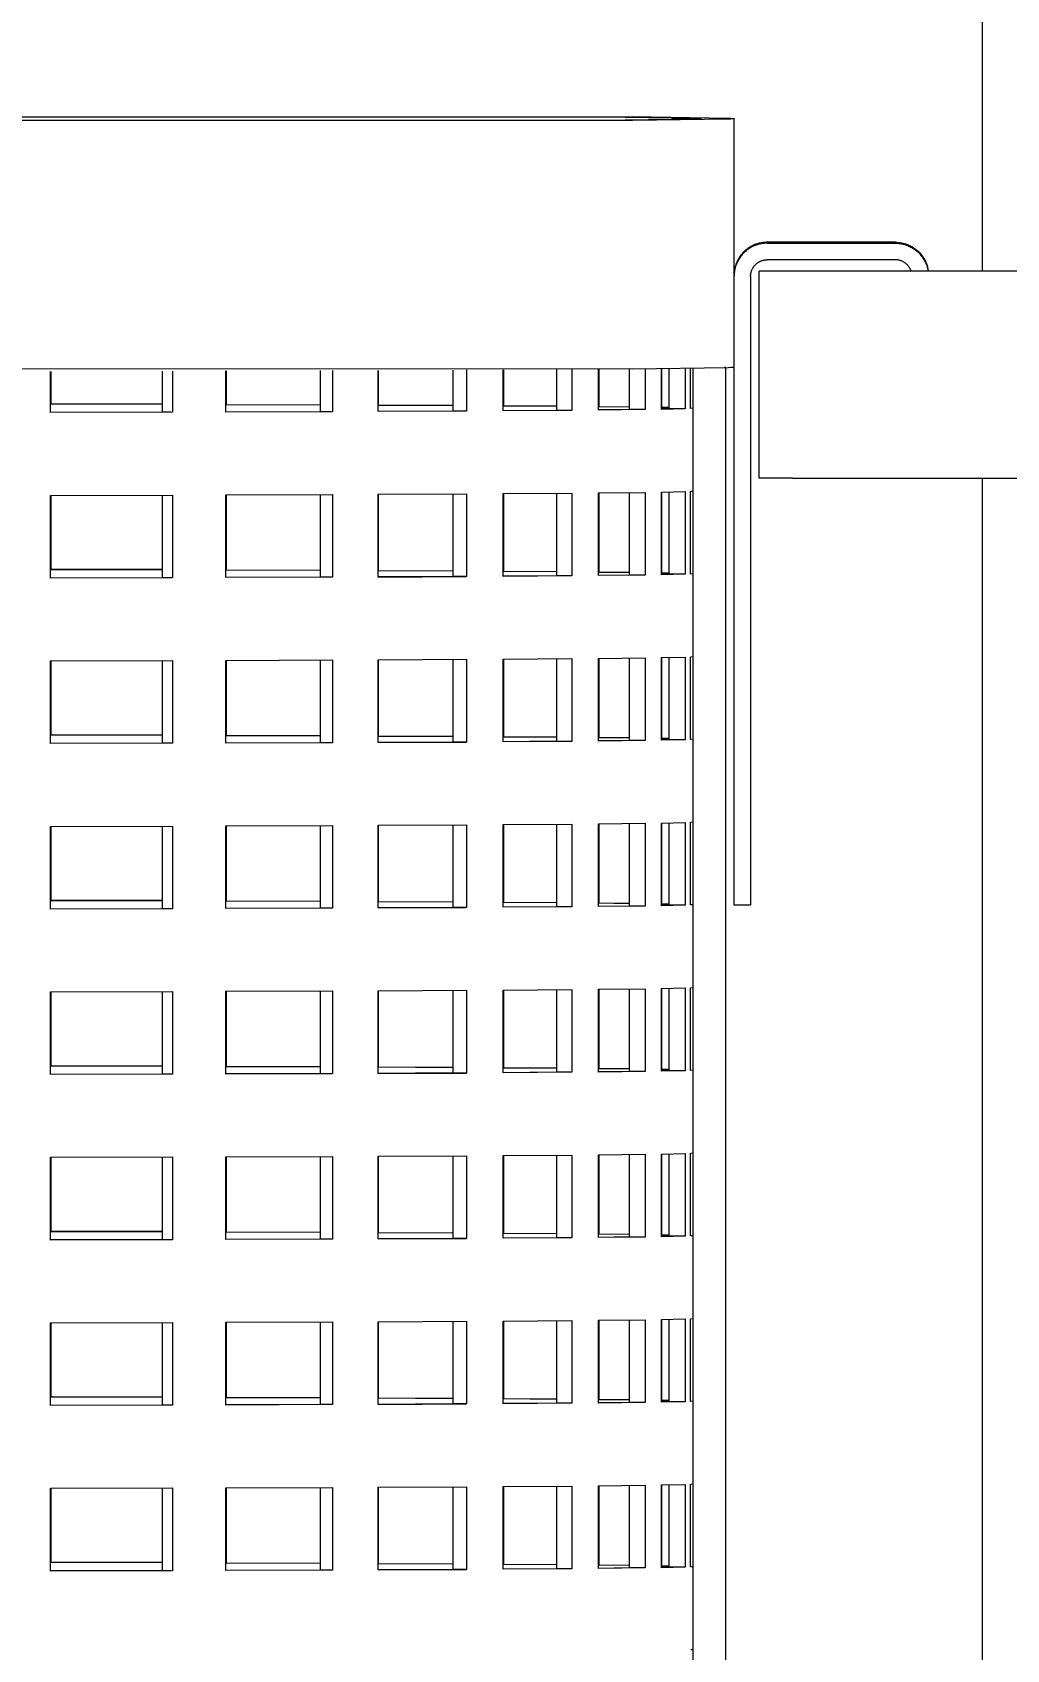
# Model space of a CAD drawing. Header units: inches. Extents: x -12 to 136, y -5 to 104.
# Drawn here: x 8.87 to 13.51, y 78.14 to 85.83 of the extents above; entities that cross this region are included whole.
import ezdxf

# ---------------------------------------------------------------- set-up
doc = ezdxf.new("R2010")
doc.units = ezdxf.units.IN
doc.layers.add('ZANO_R', color=7, linetype='Continuous', lineweight=0)
doc.layers.add('ZANO_W', color=1, linetype='Continuous', lineweight=0)
doc.styles.get("Standard").update_dxf_attribs({"font": 'ARIALUNI.TTF'})
doc.dimstyles.new('amerykanie', dxfattribs={"dimtxt": 50, "dimasz": 50, "dimexe": 0.5, "dimexo": 0.5, "dimgap": 1, "dimtad": 1, "dimdec": 0, "dimzin": 0, "dimlunit": 5, "dimtxsty": 'Standard', "dimcen": 0.09, "dimclrd": 1, "dimclre": 1, "dimclrt": 1, "dimazin": 0, "dimtfac": 1, "dimtdec": 0, "dimtmove": 0, "dimatfit": 3, "dimfxl": 1, "dimtzin": 0, "dimarcsym": 1})

# ---------------------------------------------------------------- blocks, each defined once
blk = doc.blocks.new('*D378')
at = {"layer": 'ZANO_W', "color": 1, "lineweight": -2}
for p, q in [((5.8188, 100.0382), (22.9342, 100.0382)), ((22.4342, 99.0382), (22.4342, 55.2645)), ((17.0639, 54.2645), (22.9342, 54.2645))]:
    blk.add_line(p, q, dxfattribs=at)
at = {"layer": 'ZANO_W', "color": 1}
for points in [[(22.6009, 99.0382), (22.2675, 99.0382), (22.4342, 100.0382)], [(22.2675, 55.2645), (22.6009, 55.2645), (22.4342, 54.2645)]]:
    blk.add_solid(points, dxfattribs=at)
at = {"layer": 'ZANO_W', "color": 1, "insert": (21.4151, 77.1514), "char_height": 1, "attachment_point": 5, "rotation": 90}
blk.add_mtext('45 3/4', dxfattribs=at)

msp = doc.modelspace()

# ---------------------------------------------------------------- linework, layer by layer
at = {"layer": 'ZANO_R'}
for p, q in [((13.38968, 86.60083), (13.38968, 84.69772)), ((-1.45259, 85.42844), (11.72561, 85.43314)), ((-1.29781, 85.42833), (11.57916, 85.43292)), ((11.57916, 85.43292), (12.02388, 85.42596)), ((12.02388, 85.42146), (11.57916, 85.41449)), ((11.72561, 85.43314), (12.18073, 85.42601)), ((12.18073, 85.42141), (11.72561, 85.41428)), ((12.02388, 85.42596), (12.03591, 85.42539)), ((12.03591, 85.42203), (12.02388, 85.42146)), ((12.03591, 85.42539), (12.04439, 85.42482)), ((12.04439, 85.42259), (12.03591, 85.42203)), ((12.04439, 85.42482), (12.04733, 85.42454)), ((12.04733, 85.42287), (12.04439, 85.42259)), ((12.04733, 85.42454), (12.04848, 85.4244)), ((12.04848, 85.42301), (12.04733, 85.42287)), ((12.04848, 85.4244), (12.04942, 85.42426)), ((12.04942, 85.42315), (12.04848, 85.42301)), ((12.04942, 85.42426), (12.05015, 85.42412)), ((12.05015, 85.42329), (12.04942, 85.42315)), ((12.05015, 85.42412), (12.05066, 85.42399)), ((12.05066, 85.42343), (12.05015, 85.42329)), ((12.05066, 85.42399), (12.05097, 85.42385)), ((12.05097, 85.42357), (12.05066, 85.42343)), ((12.05097, 85.42385), (12.05107, 85.42371)), ((12.05107, 85.42371), (12.05097, 85.42357)), ((12.18073, 85.42601), (12.19303, 85.42543)), ((12.19303, 85.42199), (12.18073, 85.42141)), ((12.19303, 85.42543), (12.20172, 85.42485)), ((12.20172, 85.42257), (12.19303, 85.42199)), ((12.20172, 85.42485), (12.20473, 85.42456)), ((12.20473, 85.42285), (12.20172, 85.42257)), ((12.20473, 85.42456), (12.2059, 85.42442)), ((12.2059, 85.423), (12.20473, 85.42285)), ((12.2059, 85.42442), (12.20686, 85.42428)), ((12.20686, 85.42314), (12.2059, 85.423)), ((12.20686, 85.42428), (12.2076, 85.42413)), ((12.2076, 85.42328), (12.20686, 85.42314)), ((12.2076, 85.42413), (12.20813, 85.42399)), ((12.20813, 85.42342), (12.2076, 85.42328)), ((12.20813, 85.42399), (12.20845, 85.42385)), ((12.20845, 85.42357), (12.20813, 85.42342)), ((12.20845, 85.42385), (12.20856, 85.42371)), ((12.20856, 85.42371), (12.20845, 85.42357)), ((12.20856, 84.67698), (12.20856, 85.42371)), ((11.72561, 85.41428), (-1.45259, 85.41897)), ((11.57916, 85.41449), (-1.29781, 85.41908)), ((12.27461, 84.8061), (12.27025, 84.80288)), ((12.27907, 84.80917), (12.27461, 84.8061)), ((12.27967, 84.80516), (12.27522, 84.80214)), ((12.28364, 84.81208), (12.27907, 84.80917)), ((12.28421, 84.80803), (12.27967, 84.80516)), ((12.28831, 84.81484), (12.28364, 84.81208)), ((12.28885, 84.81075), (12.28421, 84.80803)), ((12.29307, 84.81743), (12.28831, 84.81484)), ((12.29359, 84.8133), (12.28885, 84.81075)), ((12.29791, 84.81986), (12.29307, 84.81743)), ((12.2984, 84.8157), (12.29359, 84.8133)), ((12.30284, 84.82212), (12.29791, 84.81986)), ((12.3033, 84.81792), (12.2984, 84.8157)), ((12.30784, 84.82421), (12.30284, 84.82212)), ((12.30826, 84.81998), (12.3033, 84.81792)), ((12.31291, 84.82612), (12.30784, 84.82421)), ((12.3133, 84.82187), (12.30826, 84.81998)), ((12.31804, 84.82786), (12.31291, 84.82612)), ((12.3184, 84.82358), (12.3133, 84.82187)), ((12.32323, 84.82943), (12.31804, 84.82786)), ((12.32355, 84.82512), (12.3184, 84.82358)), ((12.32847, 84.83081), (12.32323, 84.82943)), ((12.32875, 84.82648), (12.32355, 84.82512)), ((12.33375, 84.83201), (12.32847, 84.83081)), ((12.334, 84.82767), (12.32875, 84.82648)), ((12.33907, 84.83303), (12.33375, 84.83201)), ((12.33928, 84.82867), (12.334, 84.82767)), ((12.34443, 84.83387), (12.33907, 84.83303)), ((12.34459, 84.82949), (12.33928, 84.82867)), ((12.34981, 84.83452), (12.34443, 84.83387)), ((12.34993, 84.83013), (12.34459, 84.82949)), ((12.35521, 84.83498), (12.34981, 84.83452)), ((12.35529, 84.83059), (12.34993, 84.83013)), ((12.36062, 84.83526), (12.35521, 84.83498)), ((12.36066, 84.83087), (12.35529, 84.83059)), ((12.36604, 84.83536), (12.36062, 84.83526)), ((12.36604, 84.83096), (12.36066, 84.83087)), ((12.97628, 84.83536), (12.36604, 84.83536)), ((12.36604, 84.83536), (12.36604, 84.83096)), ((12.36604, 84.83096), (12.97628, 84.83096)), ((12.97628, 84.83096), (12.97628, 84.83536)), ((12.97628, 84.83536), (12.98169, 84.83526)), ((12.97628, 84.83096), (12.98171, 84.83087)), ((12.98169, 84.83526), (12.9871, 84.83498)), ((12.98171, 84.83087), (12.98715, 84.83058)), ((12.9871, 84.83498), (12.99249, 84.83452)), ((12.98715, 84.83058), (12.99257, 84.83012)), ((12.99249, 84.83452), (12.99787, 84.83387)), ((12.99257, 84.83012), (12.99797, 84.82946)), ((12.99787, 84.83387), (13.00322, 84.83303)), ((12.99797, 84.82946), (13.00334, 84.82862)), ((13.00322, 84.83303), (13.00854, 84.83202)), ((13.00334, 84.82862), (13.00868, 84.82759)), ((13.00854, 84.83202), (13.01382, 84.83081)), ((13.00868, 84.82759), (13.01398, 84.82638)), ((13.01382, 84.83081), (13.01906, 84.82943)), ((13.01398, 84.82638), (13.01924, 84.82499)), ((13.01906, 84.82943), (13.02424, 84.82787)), ((13.01924, 84.82499), (13.02445, 84.82341)), ((13.02424, 84.82787), (13.02937, 84.82613)), ((13.02445, 84.82341), (13.0296, 84.82166)), ((13.02937, 84.82613), (13.03444, 84.82422)), ((13.0296, 84.82166), (13.03468, 84.81973)), ((13.03444, 84.82422), (13.03944, 84.82213)), ((13.03468, 84.81973), (13.0397, 84.81762)), ((13.03944, 84.82213), (13.04436, 84.81988)), ((13.0397, 84.81762), (13.04464, 84.81535)), ((13.04436, 84.81988), (13.0492, 84.81745)), ((13.04464, 84.81535), (13.0495, 84.8129)), ((13.0492, 84.81745), (13.05396, 84.81486)), ((13.0495, 84.8129), (13.05427, 84.81029)), ((13.05396, 84.81486), (13.05862, 84.81211)), ((13.05427, 84.81029), (13.05895, 84.80752)), ((13.05862, 84.81211), (13.06319, 84.8092)), ((13.05895, 84.80752), (13.06353, 84.80458)), ((13.06319, 84.8092), (13.06765, 84.80613)), ((13.06353, 84.80458), (13.068, 84.80149)), ((13.06765, 84.80613), (13.07201, 84.80292)), ((12.21715, 84.72919), (12.21547, 84.72404)), ((12.219, 84.73428), (12.21715, 84.72919)), ((12.21954, 84.73125), (12.21765, 84.72622)), ((12.22103, 84.73931), (12.219, 84.73428)), ((12.22159, 84.73622), (12.21954, 84.73125)), ((12.22323, 84.74426), (12.22103, 84.73931)), ((12.22382, 84.74112), (12.22159, 84.73622)), ((12.2256, 84.74914), (12.22323, 84.74426)), ((12.22621, 84.74593), (12.22382, 84.74112)), ((12.22814, 84.75393), (12.2256, 84.74914)), ((12.22877, 84.75066), (12.22621, 84.74593)), ((12.23083, 84.75863), (12.22814, 84.75393)), ((12.23148, 84.7553), (12.22877, 84.75066)), ((12.23369, 84.76323), (12.23083, 84.75863)), ((12.23435, 84.75985), (12.23148, 84.7553)), ((12.23671, 84.76773), (12.23369, 84.76323)), ((12.23738, 84.7643), (12.23435, 84.75985)), ((12.23988, 84.77213), (12.23671, 84.76773)), ((12.24056, 84.76864), (12.23738, 84.7643)), ((12.24319, 84.77641), (12.23988, 84.77213)), ((12.24388, 84.77286), (12.24056, 84.76864)), ((12.24666, 84.78058), (12.24319, 84.77641)), ((12.24734, 84.77698), (12.24388, 84.77286)), ((12.25026, 84.78463), (12.24666, 84.78058)), ((12.25094, 84.78097), (12.24734, 84.77698)), ((12.254, 84.78855), (12.25026, 84.78463)), ((12.25468, 84.78484), (12.25094, 84.78097)), ((12.25788, 84.79234), (12.254, 84.78855)), ((12.25855, 84.78857), (12.25468, 84.78484)), ((12.26188, 84.79599), (12.25788, 84.79234)), ((12.26254, 84.79218), (12.25855, 84.78857)), ((12.26601, 84.79951), (12.26188, 84.79599)), ((12.26665, 84.79564), (12.26254, 84.79218)), ((12.27025, 84.80288), (12.26601, 84.79951)), ((12.27088, 84.79896), (12.26665, 84.79564)), ((12.27522, 84.80214), (12.27088, 84.79896)), ((12.30669, 84.72523), (12.30849, 84.72722)), ((12.30849, 84.72722), (12.31036, 84.72916)), ((12.31036, 84.72916), (12.31229, 84.73103)), ((12.31229, 84.73103), (12.31429, 84.73283)), ((12.31429, 84.73283), (12.31634, 84.73456)), ((12.31634, 84.73456), (12.31846, 84.73622)), ((12.31846, 84.73622), (12.32063, 84.73781)), ((12.32063, 84.73781), (12.32285, 84.73932)), ((12.32285, 84.73932), (12.32512, 84.74076)), ((12.32512, 84.74076), (12.32745, 84.74212)), ((12.32745, 84.74212), (12.32981, 84.74339)), ((12.32981, 84.74339), (12.33222, 84.74459)), ((12.33222, 84.74459), (12.33467, 84.7457)), ((12.33467, 84.7457), (12.33715, 84.74673)), ((12.33715, 84.74673), (12.33967, 84.74767)), ((12.33967, 84.74767), (12.34222, 84.74853)), ((12.34222, 84.74853), (12.34479, 84.7493)), ((12.34479, 84.7493), (12.34739, 84.74998)), ((12.34739, 84.74998), (12.35002, 84.75057)), ((12.35002, 84.75057), (12.35266, 84.75108)), ((12.35266, 84.75108), (12.35531, 84.75149)), ((12.35531, 84.75149), (12.35798, 84.75181)), ((12.35798, 84.75181), (12.36066, 84.75204)), ((12.36066, 84.75204), (12.36335, 84.75217)), ((12.36335, 84.75217), (12.36604, 84.75222)), ((12.97628, 84.75222), (12.36604, 84.75222)), ((12.97895, 84.75217), (12.97628, 84.75222)), ((12.98163, 84.75204), (12.97895, 84.75217)), ((12.98429, 84.75181), (12.98163, 84.75204)), ((12.98695, 84.75149), (12.98429, 84.75181)), ((12.9896, 84.75109), (12.98695, 84.75149)), ((12.99223, 84.75059), (12.9896, 84.75109)), ((12.99484, 84.75), (12.99223, 84.75059)), ((12.99743, 84.74933), (12.99484, 84.75)), ((12.99999, 84.74856), (12.99743, 84.74933)), ((13.00253, 84.74771), (12.99999, 84.74856)), ((13.00504, 84.74678), (13.00253, 84.74771)), ((13.00751, 84.74576), (13.00504, 84.74678)), ((13.00995, 84.74466), (13.00751, 84.74576)), ((13.01235, 84.74347), (13.00995, 84.74466)), ((13.01471, 84.7422), (13.01235, 84.74347)), ((13.01702, 84.74086), (13.01471, 84.7422)), ((13.01929, 84.73943), (13.01702, 84.74086)), ((13.02151, 84.73793), (13.01929, 84.73943)), ((13.02367, 84.73636), (13.02151, 84.73793)), ((13.02578, 84.73471), (13.02367, 84.73636)), ((13.02783, 84.73299), (13.02578, 84.73471)), ((13.02983, 84.73121), (13.02783, 84.73299)), ((13.03176, 84.72935), (13.02983, 84.73121)), ((13.03362, 84.72744), (13.03176, 84.72935)), ((13.03543, 84.72545), (13.03362, 84.72744)), ((13.068, 84.80149), (13.07237, 84.79824)), ((13.07201, 84.80292), (13.07625, 84.79955)), ((13.07237, 84.79824), (13.07662, 84.79485)), ((13.07625, 84.79955), (13.08038, 84.79604)), ((13.07662, 84.79485), (13.08075, 84.79131)), ((13.08038, 84.79604), (13.08438, 84.79239)), ((13.08075, 84.79131), (13.08476, 84.78764)), ((13.08438, 84.79239), (13.08825, 84.78861)), ((13.08476, 84.78764), (13.08864, 84.78382)), ((13.08825, 84.78861), (13.09199, 84.78469)), ((13.08864, 84.78382), (13.09238, 84.77987)), ((13.09199, 84.78469), (13.0956, 84.78065)), ((13.09238, 84.77987), (13.09599, 84.7758)), ((13.0956, 84.78065), (13.09906, 84.77648)), ((13.09599, 84.7758), (13.09945, 84.77161)), ((13.09906, 84.77648), (13.10238, 84.7722)), ((13.09945, 84.77161), (13.10276, 84.76729)), ((13.10238, 84.7722), (13.10555, 84.76781)), ((13.10276, 84.76729), (13.10593, 84.76287)), ((13.10555, 84.76781), (13.10856, 84.76331)), ((13.10593, 84.76287), (13.10894, 84.75834)), ((13.10856, 84.76331), (13.11142, 84.75872)), ((13.10894, 84.75834), (13.11179, 84.75371)), ((13.11142, 84.75872), (13.11412, 84.75402)), ((13.11179, 84.75371), (13.11448, 84.74898)), ((13.11412, 84.75402), (13.11666, 84.74924)), ((13.11448, 84.74898), (13.117, 84.74416)), ((13.11666, 84.74924), (13.11903, 84.74437)), ((13.117, 84.74416), (13.11936, 84.73926)), ((13.11903, 84.74437), (13.12123, 84.73942)), ((13.11936, 84.73926), (13.12155, 84.73428)), ((13.12123, 84.73942), (13.12326, 84.7344)), ((13.12155, 84.73428), (13.12356, 84.72922)), ((13.12326, 84.7344), (13.12512, 84.72931)), ((13.12356, 84.72922), (13.1254, 84.7241)), ((13.12512, 84.72931), (13.1268, 84.72416)), ((12.20865, 84.67886), (12.20856, 84.67348)), ((12.20856, 81.68136), (12.20856, 84.67348)), ((12.20881, 84.68679), (12.20859, 84.68137)), ((12.20892, 84.68423), (12.20865, 84.67886)), ((12.20921, 84.69219), (12.20881, 84.68679)), ((12.20938, 84.68959), (12.20892, 84.68423)), ((12.20979, 84.69758), (12.20921, 84.69219)), ((12.21002, 84.69492), (12.20938, 84.68959)), ((12.21056, 84.70294), (12.20979, 84.69758)), ((12.21085, 84.70024), (12.21002, 84.69492)), ((12.21152, 84.70828), (12.21056, 84.70294)), ((12.21185, 84.70552), (12.21085, 84.70024)), ((12.21266, 84.71357), (12.21152, 84.70828)), ((12.21303, 84.71077), (12.21185, 84.70552)), ((12.21397, 84.71883), (12.21266, 84.71357)), ((12.2144, 84.71597), (12.21303, 84.71077)), ((12.21547, 84.72404), (12.21397, 84.71883)), ((12.21593, 84.72112), (12.2144, 84.71597)), ((12.21765, 84.72622), (12.21593, 84.72112)), ((12.2873, 84.67348), (12.28734, 84.67617)), ((12.2873, 84.67348), (12.2873, 81.68136)), ((12.28734, 84.67617), (12.28748, 84.67885)), ((12.28748, 84.67885), (12.28771, 84.68153)), ((12.28771, 84.68153), (12.28803, 84.6842)), ((12.28803, 84.6842), (12.28844, 84.68686)), ((12.28844, 84.68686), (12.28894, 84.6895)), ((12.28894, 84.6895), (12.28954, 84.69212)), ((12.28954, 84.69212), (12.29022, 84.69472)), ((12.29022, 84.69472), (12.29099, 84.6973)), ((12.29099, 84.6973), (12.29184, 84.69985)), ((12.29184, 84.69985), (12.29279, 84.70237)), ((12.29279, 84.70237), (12.29382, 84.70485)), ((12.29382, 84.70485), (12.29493, 84.7073)), ((12.29493, 84.7073), (12.29612, 84.70971)), ((12.29612, 84.70971), (12.2974, 84.71207)), ((12.2974, 84.71207), (12.29876, 84.71439)), ((12.29876, 84.71439), (12.3002, 84.71667)), ((12.3002, 84.71667), (12.30171, 84.71889)), ((12.30171, 84.71889), (12.3033, 84.72106)), ((12.3033, 84.72106), (12.30496, 84.72317)), ((12.30496, 84.72317), (12.30669, 84.72523)), ((12.32863, 83.71347), (12.32863, 84.69772)), ((12.48612, 84.69772), (12.32863, 84.69772)), ((13.70659, 84.69772), (12.48612, 84.69772)), ((13.03716, 84.72341), (13.03543, 84.72545)), ((13.03882, 84.72132), (13.03716, 84.72341)), ((13.04041, 84.71916), (13.03882, 84.72132)), ((13.04193, 84.71696), (13.04041, 84.71916)), ((13.04337, 84.7147), (13.04193, 84.71696)), ((13.04473, 84.7124), (13.04337, 84.7147)), ((13.04601, 84.71005), (13.04473, 84.7124)), ((13.04721, 84.70766), (13.04601, 84.71005)), ((13.04833, 84.70523), (13.04721, 84.70766)), ((13.04937, 84.70276), (13.04833, 84.70523)), ((13.05032, 84.70026), (13.04937, 84.70276)), ((13.05119, 84.69772), (13.05032, 84.70026)), ((13.1254, 84.7241), (13.12706, 84.71892)), ((13.1268, 84.72416), (13.1283, 84.71896)), ((13.12706, 84.71892), (13.12854, 84.71369)), ((13.1283, 84.71896), (13.12963, 84.71371)), ((13.12854, 84.71369), (13.12983, 84.70841)), ((13.12963, 84.71371), (13.13077, 84.70841)), ((13.12983, 84.70841), (13.13095, 84.70308)), ((13.13077, 84.70841), (13.13173, 84.70308)), ((13.13095, 84.70308), (13.13188, 84.69772)), ((13.13173, 84.70308), (13.1325, 84.69772)), ((-1.45259, 84.23787), (11.72561, 84.23318)), ((8.95658, 84.02485), (8.95658, 84.22083)), ((8.95752, 84.22084), (8.95752, 84.06666)), ((9.48714, 84.22219), (9.48714, 84.02665)), ((9.53676, 84.22234), (9.53676, 84.02642)), ((9.79064, 84.02723), (9.79064, 84.2231)), ((9.79147, 84.22311), (9.79147, 84.06429)), ((10.23917, 84.22466), (10.23917, 84.02931)), ((10.29775, 84.22489), (10.29775, 84.02911)), ((10.51458, 84.03006), (10.51458, 84.22577)), ((10.51529, 84.22577), (10.51529, 84.06145)), ((10.87005, 84.22742), (10.87005, 84.03238)), ((10.93613, 84.22776), (10.93613, 84.03222)), ((11.11059, 84.03328), (11.11059, 84.22872)), ((11.11116, 84.22873), (11.11116, 84.05824)), ((11.36423, 84.23031), (11.36423, 84.03577)), ((11.4362, 84.23081), (11.4362, 84.03565)), ((11.56399, 84.0368), (11.56399, 84.23178)), ((11.56439, 84.23178), (11.56439, 84.05471)), ((11.70956, 84.23303), (11.70956, 84.03942)), ((11.72561, 84.23318), (12.18073, 84.24031)), ((11.78564, 84.23376), (11.78564, 84.03934)), ((11.8636, 84.04055), (11.8636, 84.2346)), ((11.86384, 84.2346), (11.86384, 84.05096)), ((11.89752, 84.23499), (11.89752, 84.04321)), ((11.97584, 84.236), (11.97584, 84.04318)), ((12.00206, 84.04442), (12.00206, 84.23638)), ((12.0117, 84.23652), (12.0117, 70.85388)), ((12.16919, 84.23968), (12.16341, 84.23968)), ((12.16919, 84.23968), (12.16919, 84.23987)), ((12.16919, 70.85388), (12.16919, 84.23968)), ((12.18073, 84.24031), (12.19303, 84.24089)), ((12.19303, 84.24089), (12.20172, 84.24147)), ((12.20172, 84.24147), (12.20473, 84.24175)), ((12.20473, 84.24175), (12.2059, 84.2419)), ((12.2059, 84.2419), (12.20686, 84.24204)), ((12.20686, 84.24204), (12.2076, 84.24218)), ((12.2076, 84.24218), (12.20813, 84.24232)), ((12.20813, 84.24232), (12.20845, 84.24247)), ((12.20845, 84.24247), (12.20856, 84.24261)), ((8.95752, 84.06666), (8.95658, 84.06666)), ((8.95658, 84.06631), (9.48714, 84.06487)), ((8.95752, 84.06666), (8.96692, 84.06664)), ((9.48714, 84.06524), (8.96692, 84.06664)), ((9.79147, 84.06429), (9.79064, 84.06428)), ((9.79064, 84.06389), (10.23917, 84.06221)), ((9.79147, 84.06429), (10.23917, 84.06264)), ((10.51529, 84.06145), (10.51458, 84.06145)), ((10.51458, 84.06099), (10.87005, 84.05914)), ((10.51529, 84.06145), (10.87005, 84.05967)), ((11.11116, 84.05824), (11.11059, 84.05824)), ((11.11059, 84.05764), (11.36423, 84.05574)), ((11.36423, 84.03577), (11.11059, 84.03387)), ((11.4362, 84.03565), (11.11059, 84.03328)), ((11.11116, 84.05824), (11.36423, 84.05645)), ((11.4362, 84.03565), (11.36423, 84.03577)), ((11.56439, 84.05471), (11.56399, 84.05471)), ((11.56399, 84.05386), (11.70956, 84.0521)), ((11.70956, 84.03942), (11.56399, 84.03765)), ((11.78564, 84.03934), (11.56399, 84.0368)), ((11.56439, 84.05471), (11.70956, 84.05316)), ((11.78564, 84.03934), (11.70956, 84.03942)), ((11.86384, 84.05096), (11.8636, 84.05096)), ((11.8636, 84.04931), (11.89752, 84.0483)), ((11.89752, 84.04321), (11.8636, 84.0422)), ((11.97584, 84.04318), (11.8636, 84.04055)), ((11.86384, 84.05096), (11.89752, 84.05034)), ((11.97584, 84.04318), (11.89752, 84.04321)), ((12.01166, 84.04567), (12.00206, 84.04442)), ((12.00212, 84.04709), (12.01167, 84.04584)), ((9.48714, 84.02665), (8.95658, 84.0252)), ((9.53676, 84.02642), (8.95658, 84.02485)), ((9.52805, 84.02646), (9.48714, 84.02665)), ((10.23917, 84.02931), (9.79064, 84.02762)), ((10.29775, 84.02911), (9.79064, 84.02723)), ((10.29025, 84.02914), (10.23917, 84.02931)), ((10.87005, 84.03238), (10.51458, 84.03053)), ((10.93613, 84.03222), (10.51458, 84.03006)), ((10.93613, 84.03222), (10.87005, 84.03238)), ((11.8636, 83.64685), (11.97584, 83.64948)), ((11.97584, 83.64948), (11.97584, 83.25578)), ((12.00206, 83.25702), (12.00206, 83.65072)), ((12.00209, 83.65072), (12.01166, 83.65197)), ((12.48612, 83.71347), (12.32863, 83.71347)), ((12.48612, 83.71347), (13.70659, 83.71347)), ((13.38968, 83.71347), (13.38968, 63.31967)), ((8.95658, 83.63115), (9.53676, 83.63272)), ((8.95658, 83.23745), (8.95658, 83.63115)), ((8.95752, 83.63115), (8.95752, 83.27926)), ((9.48714, 83.63257), (9.48714, 83.23925)), ((9.53676, 83.63272), (9.53676, 83.23902)), ((9.79064, 83.63353), (10.29775, 83.63541)), ((9.79064, 83.23983), (9.79064, 83.63353)), ((9.79147, 83.63353), (9.79147, 83.27689)), ((10.23917, 83.63517), (10.23917, 83.24191)), ((10.29775, 83.63541), (10.29775, 83.24171)), ((10.51458, 83.63636), (10.93613, 83.63852)), ((10.51458, 83.24266), (10.51458, 83.63636)), ((10.51529, 83.63636), (10.51529, 83.27405)), ((10.87005, 83.63814), (10.87005, 83.24498)), ((10.93613, 83.63852), (10.93613, 83.24482)), ((11.11059, 83.63958), (11.4362, 83.64195)), ((11.11059, 83.24588), (11.11059, 83.63958)), ((11.11116, 83.63958), (11.11116, 83.27084)), ((11.36423, 83.64137), (11.36423, 83.24837)), ((11.4362, 83.64195), (11.4362, 83.24825)), ((11.56399, 83.6431), (11.78564, 83.64564)), ((11.56399, 83.2494), (11.56399, 83.6431)), ((11.56439, 83.64311), (11.56439, 83.26731)), ((11.70956, 83.64466), (11.70956, 83.25202)), ((11.78564, 83.64564), (11.78564, 83.25194)), ((11.8636, 83.25315), (11.8636, 83.64685)), ((11.86384, 83.64685), (11.86384, 83.26356)), ((11.89752, 83.64748), (11.89752, 83.25581)), ((8.95752, 83.27926), (8.95658, 83.27926)), ((8.95658, 83.27891), (9.48714, 83.27747)), ((9.48714, 83.27784), (8.95752, 83.27926)), ((9.79147, 83.27689), (9.79064, 83.27688)), ((9.79064, 83.27649), (10.23917, 83.27481)), ((9.79147, 83.27689), (10.23917, 83.27524)), ((10.51529, 83.27405), (10.51458, 83.27405)), ((10.51458, 83.27359), (10.87005, 83.27174)), ((10.51529, 83.27405), (10.87005, 83.27227)), ((11.11116, 83.27084), (11.11059, 83.27084)), ((11.11059, 83.27024), (11.36423, 83.26834)), ((11.11116, 83.27084), (11.36423, 83.26905)), ((11.56439, 83.26731), (11.56399, 83.26731)), ((11.56399, 83.26646), (11.70956, 83.2647)), ((11.56439, 83.26731), (11.70956, 83.26576)), ((9.48714, 83.23925), (8.95658, 83.2378)), ((9.53676, 83.23902), (8.95658, 83.23745)), ((9.53676, 83.23902), (9.48714, 83.23925)), ((10.23917, 83.24191), (9.79064, 83.24022)), ((10.29775, 83.24171), (9.79064, 83.23983)), ((10.29775, 83.24171), (10.23917, 83.24191)), ((10.87005, 83.24498), (10.51458, 83.24313)), ((10.51458, 83.24266), (10.93613, 83.24482)), ((10.93613, 83.24482), (10.87005, 83.24498)), ((11.36423, 83.24837), (11.11059, 83.24647)), ((11.4362, 83.24825), (11.11059, 83.24588)), ((11.4362, 83.24825), (11.36423, 83.24837)), ((11.70956, 83.25202), (11.56399, 83.25025)), ((11.78564, 83.25194), (11.56399, 83.2494)), ((11.78564, 83.25194), (11.70956, 83.25202)), ((11.86384, 83.26356), (11.8636, 83.26356)), ((11.8636, 83.26191), (11.89752, 83.2609)), ((11.89752, 83.25581), (11.8636, 83.2548)), ((11.97584, 83.25578), (11.8636, 83.25315)), ((11.86384, 83.26356), (11.89752, 83.26294)), ((11.97584, 83.25578), (11.89752, 83.25581)), ((12.01166, 83.25827), (12.00206, 83.25702)), ((12.00212, 83.25969), (12.01167, 83.25844)), ((8.95658, 82.84375), (9.53676, 82.84532)), ((8.95658, 82.45005), (8.95658, 82.84375)), ((8.95752, 82.84375), (8.95752, 82.49186)), ((9.48714, 82.84517), (9.48714, 82.45185)), ((9.53676, 82.84532), (9.53676, 82.45162)), ((9.79064, 82.84613), (10.29775, 82.84801)), ((9.79064, 82.45243), (9.79064, 82.84613)), ((9.79147, 82.84613), (9.79147, 82.48949)), ((10.23917, 82.84777), (10.23917, 82.45451)), ((10.29775, 82.84801), (10.29775, 82.45431)), ((10.51458, 82.84896), (10.93613, 82.85112)), ((10.51458, 82.45526), (10.51458, 82.84896)), ((10.51529, 82.84896), (10.51529, 82.48665)), ((10.87005, 82.85074), (10.87005, 82.45758)), ((10.93613, 82.85112), (10.93613, 82.45742)), ((11.11059, 82.85218), (11.4362, 82.85455)), ((11.11059, 82.45848), (11.11059, 82.85218)), ((11.11116, 82.85218), (11.11116, 82.48344)), ((11.36423, 82.85397), (11.36423, 82.46097)), ((11.4362, 82.85455), (11.4362, 82.46085)), ((11.56399, 82.8557), (11.78564, 82.85824)), ((11.56399, 82.462), (11.56399, 82.8557)), ((11.56439, 82.85571), (11.56439, 82.47991)), ((11.70956, 82.85726), (11.70956, 82.46462)), ((11.78564, 82.85824), (11.78564, 82.46454)), ((11.8636, 82.85945), (11.97584, 82.86208)), ((11.8636, 82.46575), (11.8636, 82.85945)), ((11.86384, 82.85945), (11.86384, 82.47616)), ((11.89752, 82.86008), (11.89752, 82.46841)), ((11.97584, 82.86208), (11.97584, 82.46838)), ((12.00206, 82.46962), (12.00206, 82.86332)), ((12.00209, 82.86332), (12.01166, 82.86457)), ((8.95752, 82.49186), (8.95658, 82.49186)), ((8.95658, 82.49151), (9.48714, 82.49007)), ((9.48714, 82.45185), (8.95658, 82.4504)), ((9.53676, 82.45162), (8.95658, 82.45005)), ((8.95752, 82.49186), (8.96692, 82.49184)), ((9.48714, 82.49044), (8.96692, 82.49184)), ((9.53676, 82.45162), (9.48714, 82.45185)), ((9.79147, 82.48949), (9.79064, 82.48948)), ((9.79064, 82.48909), (10.23917, 82.48741)), ((10.23917, 82.45451), (9.79064, 82.45282)), ((10.29775, 82.45431), (9.79064, 82.45243)), ((9.79147, 82.48949), (10.23917, 82.48784)), ((10.29775, 82.45431), (10.23917, 82.45451)), ((10.51529, 82.48665), (10.51458, 82.48665)), ((10.51458, 82.48619), (10.87005, 82.48434)), ((10.87005, 82.45758), (10.51458, 82.45573)), ((10.51458, 82.45526), (10.93613, 82.45742)), ((10.51529, 82.48665), (10.87005, 82.48487)), ((10.93613, 82.45742), (10.87005, 82.45758)), ((11.11116, 82.48344), (11.11059, 82.48344)), ((11.11059, 82.48284), (11.36423, 82.48094)), ((11.36423, 82.46097), (11.11059, 82.45907)), ((11.4362, 82.46085), (11.11059, 82.45848)), ((11.11116, 82.48344), (11.36423, 82.48165)), ((11.4362, 82.46085), (11.36423, 82.46097)), ((11.56439, 82.47991), (11.56399, 82.47991)), ((11.56399, 82.47906), (11.70956, 82.4773)), ((11.70956, 82.46462), (11.56399, 82.46285)), ((11.78564, 82.46454), (11.56399, 82.462)), ((11.56439, 82.47991), (11.70956, 82.47836)), ((11.78564, 82.46454), (11.70956, 82.46462)), ((11.86384, 82.47616), (11.8636, 82.47616)), ((11.8636, 82.47451), (11.89752, 82.4735)), ((11.89752, 82.46841), (11.8636, 82.4674)), ((11.97584, 82.46838), (11.8636, 82.46575)), ((11.86384, 82.47616), (11.89752, 82.47554)), ((11.97584, 82.46838), (11.89752, 82.46841)), ((12.01166, 82.47087), (12.00206, 82.46962)), ((12.00212, 82.47229), (12.01167, 82.47104)), ((8.95658, 82.05635), (9.53676, 82.05792)), ((8.95658, 81.66265), (8.95658, 82.05635)), ((8.95752, 82.05635), (8.95752, 81.70446)), ((9.48714, 82.05777), (9.48714, 81.66445)), ((9.53676, 82.05792), (9.53676, 81.66422)), ((9.79064, 82.05873), (10.29775, 82.06061)), ((9.79064, 81.66503), (9.79064, 82.05873)), ((9.79147, 82.05873), (9.79147, 81.70209)), ((10.23917, 82.06037), (10.23917, 81.66711)), ((10.29775, 82.06061), (10.29775, 81.66691)), ((10.51458, 82.06156), (10.93613, 82.06372)), ((10.51458, 81.66786), (10.51458, 82.06156)), ((10.51529, 82.06156), (10.51529, 81.69925)), ((10.87005, 82.06334), (10.87005, 81.67018)), ((10.93613, 82.06372), (10.93613, 81.67002)), ((11.11059, 82.06478), (11.4362, 82.06715)), ((11.11059, 81.67108), (11.11059, 82.06478)), ((11.11116, 82.06478), (11.11116, 81.69604)), ((11.36423, 82.06657), (11.36423, 81.67357)), ((11.4362, 82.06715), (11.4362, 81.67345)), ((11.56399, 82.0683), (11.78564, 82.07084)), ((11.56399, 81.6746), (11.56399, 82.0683)), ((11.56439, 82.06831), (11.56439, 81.69251)), ((11.70956, 82.06986), (11.70956, 81.67722)), ((11.78564, 82.07084), (11.78564, 81.67714)), ((11.8636, 82.07205), (11.97584, 82.07468)), ((11.8636, 81.67835), (11.8636, 82.07205)), ((11.86384, 82.07205), (11.86384, 81.68876)), ((11.89752, 82.07268), (11.89752, 81.68101)), ((11.97584, 82.07468), (11.97584, 81.68098)), ((12.00206, 81.68222), (12.00206, 82.07592)), ((12.00209, 82.07592), (12.01166, 82.07717)), ((8.95752, 81.70446), (8.95658, 81.70446)), ((8.95658, 81.70411), (9.48714, 81.70267)), ((9.48714, 81.66445), (8.95658, 81.663)), ((9.53676, 81.66422), (8.95658, 81.66265)), ((9.48714, 81.70304), (8.95752, 81.70446)), ((9.53676, 81.66422), (9.48714, 81.66445)), ((9.79147, 81.70209), (9.79064, 81.70208)), ((9.79064, 81.70169), (10.23917, 81.70001)), ((10.23917, 81.66711), (9.79064, 81.66542)), ((10.29775, 81.66691), (9.79064, 81.66503)), ((9.79147, 81.70209), (10.23917, 81.70044)), ((10.29775, 81.66691), (10.23917, 81.66711)), ((10.51529, 81.69925), (10.51458, 81.69925)), ((10.51458, 81.69879), (10.87005, 81.69694)), ((10.87005, 81.67018), (10.51458, 81.66833)), ((10.51458, 81.66786), (10.93003, 81.66998)), ((10.51529, 81.69925), (10.87005, 81.69747)), ((10.93003, 81.67003), (10.87005, 81.67018)), ((10.93613, 81.67002), (10.93003, 81.66998)), ((11.11116, 81.69604), (11.11059, 81.69604)), ((11.11059, 81.69544), (11.36423, 81.69354)), ((11.36423, 81.67357), (11.11059, 81.67167)), ((11.4362, 81.67345), (11.11059, 81.67108)), ((11.11116, 81.69604), (11.36423, 81.69425)), ((11.4362, 81.67345), (11.36423, 81.67357)), ((11.56439, 81.69251), (11.56399, 81.69251)), ((11.56399, 81.69166), (11.70956, 81.6899)), ((11.70956, 81.67722), (11.56399, 81.67545)), ((11.78564, 81.67714), (11.56399, 81.6746)), ((11.56439, 81.69251), (11.70956, 81.69096)), ((11.78564, 81.67714), (11.70956, 81.67722)), ((11.86384, 81.68876), (11.8636, 81.68876)), ((11.8636, 81.68711), (11.89752, 81.6861)), ((11.89752, 81.68101), (11.8636, 81.68)), ((11.97584, 81.68098), (11.8636, 81.67835)), ((11.86384, 81.68876), (11.89752, 81.68814)), ((11.97584, 81.68098), (11.89752, 81.68101)), ((12.01166, 81.68347), (12.00206, 81.68222)), ((12.00212, 81.68489), (12.01167, 81.68364)), ((12.2873, 81.68136), (12.20856, 81.68136)), ((8.95658, 81.26895), (9.53676, 81.27052)), ((8.95658, 80.87525), (8.95658, 81.26895)), ((8.95752, 81.26895), (8.95752, 80.91706)), ((9.48714, 81.27037), (9.48714, 80.87705)), ((9.53676, 81.27052), (9.53676, 80.87682)), ((9.79064, 80.87763), (9.79064, 81.27133)), ((9.79147, 81.27133), (9.79064, 81.27133)), ((9.79147, 81.27133), (10.29775, 81.27321)), ((9.79147, 81.27133), (9.79147, 80.91469)), ((10.23917, 81.27297), (10.23917, 80.87971)), ((10.29775, 81.27321), (10.29775, 80.87951)), ((10.51458, 81.27416), (10.93613, 81.27632)), ((10.51458, 80.88046), (10.51458, 81.27416)), ((10.51529, 81.27416), (10.51529, 80.91185)), ((10.87005, 81.27594), (10.87005, 80.88278)), ((10.93613, 81.27632), (10.93613, 80.88262)), ((11.11059, 81.27738), (11.4362, 81.27975)), ((11.11059, 80.88368), (11.11059, 81.27738)), ((11.11116, 81.27738), (11.11116, 80.90864)), ((11.36423, 81.27917), (11.36423, 80.88617)), ((11.4362, 81.27975), (11.4362, 80.88605)), ((11.56399, 81.2809), (11.78564, 81.28344)), ((11.56399, 80.8872), (11.56399, 81.2809)), ((11.56439, 81.28091), (11.56439, 80.90511)), ((11.70956, 81.28246), (11.70956, 80.88982)), ((11.78564, 81.28344), (11.78564, 80.88974)), ((11.8636, 81.28465), (11.97584, 81.28728)), ((11.8636, 80.89095), (11.8636, 81.28465)), ((11.86384, 81.28465), (11.86384, 80.90136)), ((11.89752, 81.28528), (11.89752, 80.89361)), ((11.97584, 81.28728), (11.97584, 80.89358)), ((12.00206, 80.89482), (12.00206, 81.28852)), ((12.00209, 81.28852), (12.01166, 81.28977)), ((8.95752, 80.91706), (8.95658, 80.91706)), ((8.95658, 80.91671), (9.48714, 80.91527)), ((9.48714, 80.91564), (8.95752, 80.91706)), ((9.79147, 80.91469), (9.79064, 80.91468)), ((9.79064, 80.91429), (10.23917, 80.91261)), ((10.23917, 80.87971), (9.79064, 80.87802)), ((10.29775, 80.87951), (9.79064, 80.87763)), ((9.79147, 80.91469), (10.23917, 80.91304)), ((10.29775, 80.87951), (10.23917, 80.87971)), ((10.51529, 80.91185), (10.51458, 80.91185)), ((10.51458, 80.91139), (10.87005, 80.90954)), ((10.87005, 80.88278), (10.51458, 80.88093)), ((10.51458, 80.88046), (10.93613, 80.88262)), ((10.51529, 80.91185), (10.87005, 80.91007)), ((10.93613, 80.88262), (10.87005, 80.88278)), ((11.11116, 80.90864), (11.11059, 80.90864)), ((11.11059, 80.90804), (11.36423, 80.90614)), ((11.36423, 80.88617), (11.11059, 80.88427)), ((11.4362, 80.88605), (11.11059, 80.88368)), ((11.11116, 80.90864), (11.36423, 80.90685)), ((11.43164, 80.88606), (11.36423, 80.88617)), ((11.56439, 80.90511), (11.56399, 80.90511)), ((11.56399, 80.90426), (11.70956, 80.9025)), ((11.70956, 80.88982), (11.56399, 80.88805)), ((11.78564, 80.88974), (11.56399, 80.8872)), ((11.56439, 80.90511), (11.70956, 80.90356)), ((11.78564, 80.88974), (11.70956, 80.88982)), ((11.86384, 80.90136), (11.8636, 80.90136)), ((11.8636, 80.89971), (11.89752, 80.8987)), ((11.89752, 80.89361), (11.8636, 80.8926)), ((11.97584, 80.89358), (11.8636, 80.89095)), ((11.86384, 80.90136), (11.89752, 80.90074)), ((11.97584, 80.89358), (11.89752, 80.89361)), ((12.01166, 80.89607), (12.00206, 80.89482)), ((12.00212, 80.89749), (12.01167, 80.89624)), ((9.48714, 80.87705), (8.95658, 80.8756)), ((9.53676, 80.87682), (8.95658, 80.87525)), ((9.53676, 80.87682), (9.48714, 80.87705)), ((11.56399, 80.4935), (11.78564, 80.49604)), ((11.70956, 80.49506), (11.70956, 80.10242)), ((11.78564, 80.49604), (11.78564, 80.10234)), ((11.8636, 80.49725), (11.97584, 80.49988)), ((11.8636, 80.10355), (11.8636, 80.49725)), ((11.86384, 80.49725), (11.86384, 80.11396)), ((11.89752, 80.49788), (11.89752, 80.10621)), ((11.97584, 80.49988), (11.97584, 80.10618)), ((12.00206, 80.10742), (12.00206, 80.50112)), ((12.00209, 80.50112), (12.01166, 80.50237)), ((8.95658, 80.48155), (9.53676, 80.48312)), ((8.95658, 80.08785), (8.95658, 80.48155)), ((8.95752, 80.48155), (8.95752, 80.12966)), ((9.48714, 80.48297), (9.48714, 80.08965)), ((9.53676, 80.48312), (9.53676, 80.08942)), ((9.79064, 80.48393), (10.29775, 80.48581)), ((9.79064, 80.09023), (9.79064, 80.48393)), ((9.79147, 80.48393), (9.79147, 80.12729)), ((10.23917, 80.48557), (10.23917, 80.09231)), ((10.29775, 80.48581), (10.29775, 80.09211)), ((10.51458, 80.48676), (10.93613, 80.48892)), ((10.51458, 80.09306), (10.51458, 80.48676)), ((10.51529, 80.48676), (10.51529, 80.12445)), ((10.87005, 80.48854), (10.87005, 80.09538)), ((10.93613, 80.48892), (10.93613, 80.09522)), ((11.11059, 80.48998), (11.4362, 80.49235)), ((11.11059, 80.09628), (11.11059, 80.48998)), ((11.11116, 80.48998), (11.11116, 80.12124)), ((11.36423, 80.49177), (11.36423, 80.09877)), ((11.4362, 80.49235), (11.4362, 80.09865)), ((11.56399, 80.0998), (11.56399, 80.4935)), ((11.56439, 80.49351), (11.56439, 80.11771)), ((8.95752, 80.12966), (8.95658, 80.12966)), ((8.95658, 80.12931), (9.48714, 80.12787)), ((9.48714, 80.12824), (8.95752, 80.12966)), ((9.79147, 80.12729), (9.79064, 80.12728)), ((9.79064, 80.12689), (10.23917, 80.12521)), ((9.79147, 80.12729), (10.23917, 80.12564)), ((10.51529, 80.12445), (10.51458, 80.12445)), ((10.51458, 80.12399), (10.87005, 80.12214)), ((10.51529, 80.12445), (10.87005, 80.12267)), ((11.11116, 80.12124), (11.11059, 80.12124)), ((11.11059, 80.12064), (11.36423, 80.11874)), ((11.11116, 80.12124), (11.36423, 80.11945)), ((11.56439, 80.11771), (11.56399, 80.11771)), ((11.56399, 80.11686), (11.70956, 80.1151)), ((11.56439, 80.11771), (11.70956, 80.11616)), ((11.86384, 80.11396), (11.8636, 80.11396)), ((11.8636, 80.11231), (11.89752, 80.1113)), ((11.86384, 80.11396), (11.89752, 80.11334)), ((12.00212, 80.11009), (12.01167, 80.10884)), ((9.48714, 80.08965), (8.95658, 80.0882)), ((9.53676, 80.08942), (8.95658, 80.08785)), ((9.53676, 80.08942), (9.48714, 80.08965)), ((10.23917, 80.09231), (9.79064, 80.09062)), ((10.29775, 80.09211), (9.79064, 80.09023)), ((10.29775, 80.09211), (10.23917, 80.09231)), ((10.87005, 80.09538), (10.51458, 80.09353)), ((10.51458, 80.09306), (10.93613, 80.09522)), ((10.93613, 80.09522), (10.87005, 80.09538)), ((11.36423, 80.09877), (11.11059, 80.09687)), ((11.4362, 80.09865), (11.11059, 80.09628)), ((11.4362, 80.09865), (11.36423, 80.09877)), ((11.70956, 80.10242), (11.56399, 80.10065)), ((11.78564, 80.10234), (11.56399, 80.0998)), ((11.78564, 80.10234), (11.70956, 80.10242)), ((11.89752, 80.10621), (11.8636, 80.1052)), ((11.97584, 80.10618), (11.8636, 80.10355)), ((11.97584, 80.10618), (11.89752, 80.10621)), ((12.01166, 80.10867), (12.00206, 80.10742)), ((8.95658, 79.69415), (9.53676, 79.69572)), ((8.95658, 79.30045), (8.95658, 79.69415)), ((8.95752, 79.69415), (8.95752, 79.34226)), ((9.48714, 79.69557), (9.48714, 79.30225)), ((9.53676, 79.69572), (9.53676, 79.30202)), ((9.79064, 79.69653), (10.29775, 79.69841)), ((9.79064, 79.30283), (9.79064, 79.69653)), ((9.79147, 79.69653), (9.79147, 79.33989)), ((10.23917, 79.69817), (10.23917, 79.30491)), ((10.29775, 79.69841), (10.29775, 79.30471)), ((10.51458, 79.69936), (10.93613, 79.70152)), ((10.51458, 79.30566), (10.51458, 79.69936)), ((10.51529, 79.69936), (10.51529, 79.33705)), ((10.87005, 79.70114), (10.87005, 79.30798)), ((10.93613, 79.70152), (10.93613, 79.30782)), ((11.11059, 79.70258), (11.4362, 79.70495)), ((11.11059, 79.30888), (11.11059, 79.70258)), ((11.11116, 79.70258), (11.11116, 79.33384)), ((11.36423, 79.70437), (11.36423, 79.31137)), ((11.4362, 79.70495), (11.4362, 79.31125)), ((11.56399, 79.7061), (11.78564, 79.70864)), ((11.56399, 79.3124), (11.56399, 79.7061)), ((11.56439, 79.70611), (11.56439, 79.33031)), ((11.70956, 79.70766), (11.70956, 79.31502)), ((11.78564, 79.70864), (11.78564, 79.31494)), ((11.8636, 79.70985), (11.97584, 79.71248)), ((11.8636, 79.31615), (11.8636, 79.70985)), ((11.86384, 79.70985), (11.86384, 79.32656)), ((11.89752, 79.71048), (11.89752, 79.31881)), ((11.97584, 79.71248), (11.97584, 79.31878)), ((12.00206, 79.32002), (12.00206, 79.71372)), ((12.00209, 79.71372), (12.01166, 79.71497)), ((8.95752, 79.34226), (8.95658, 79.34226)), ((8.95658, 79.34191), (9.48714, 79.34047)), ((8.95752, 79.34226), (8.96692, 79.34224)), ((9.48714, 79.34084), (8.96692, 79.34224)), ((9.79147, 79.33989), (9.79064, 79.33988)), ((9.79147, 79.33989), (10.23917, 79.33824)), ((9.48714, 79.30225), (8.95658, 79.3008)), ((9.53676, 79.30202), (8.95658, 79.30045)), ((9.53676, 79.30202), (9.48714, 79.30225)), ((9.79064, 79.33949), (10.23917, 79.33781)), ((10.23917, 79.30491), (9.79064, 79.30322)), ((10.29775, 79.30471), (9.79064, 79.30283)), ((10.29775, 79.30471), (10.23917, 79.30491)), ((10.51529, 79.33705), (10.51458, 79.33705)), ((10.51458, 79.33659), (10.87005, 79.33474)), ((10.87005, 79.30798), (10.51458, 79.30613)), ((10.51458, 79.30566), (10.93613, 79.30782)), ((10.51529, 79.33705), (10.87005, 79.33527)), ((10.93613, 79.30782), (10.87005, 79.30798)), ((11.11116, 79.33384), (11.11059, 79.33384)), ((11.11059, 79.33324), (11.36423, 79.33134)), ((11.36423, 79.31137), (11.11059, 79.30947)), ((11.4362, 79.31125), (11.11059, 79.30888)), ((11.11116, 79.33384), (11.36423, 79.33205)), ((11.4362, 79.31125), (11.36423, 79.31137)), ((11.56439, 79.33031), (11.56399, 79.33031)), ((11.56399, 79.32946), (11.70956, 79.3277)), ((11.70956, 79.31502), (11.56399, 79.31325)), ((11.78564, 79.31494), (11.56399, 79.3124)), ((11.56439, 79.33031), (11.70956, 79.32876)), ((11.78564, 79.31494), (11.70956, 79.31502)), ((11.86384, 79.32656), (11.8636, 79.32656)), ((11.8636, 79.32491), (11.89752, 79.3239)), ((11.89752, 79.31881), (11.8636, 79.3178)), ((11.97584, 79.31878), (11.8636, 79.31615)), ((11.86384, 79.32656), (11.89752, 79.32594)), ((11.97584, 79.31878), (11.89752, 79.31881)), ((12.01166, 79.32127), (12.00206, 79.32002)), ((12.00212, 79.32269), (12.01167, 79.32144)), ((8.95658, 78.90675), (9.53676, 78.90832)), ((8.95658, 78.51305), (8.95658, 78.90675)), ((8.95752, 78.90675), (8.95752, 78.55486)), ((9.48714, 78.90817), (9.48714, 78.51485)), ((9.53676, 78.90832), (9.53676, 78.51462)), ((9.79064, 78.90913), (10.29775, 78.91101)), ((9.79064, 78.51543), (9.79064, 78.90913)), ((9.79147, 78.90913), (9.79147, 78.55249)), ((10.23917, 78.91077), (10.23917, 78.51751)), ((10.29775, 78.91101), (10.29775, 78.51731)), ((10.51458, 78.91196), (10.93613, 78.91412)), ((10.51458, 78.51826), (10.51458, 78.91196)), ((10.51529, 78.91196), (10.51529, 78.54965)), ((10.87005, 78.91374), (10.87005, 78.52058)), ((10.93613, 78.91412), (10.93613, 78.52042)), ((11.11059, 78.91518), (11.4362, 78.91755)), ((11.11059, 78.52148), (11.11059, 78.91518)), ((11.11116, 78.91518), (11.11116, 78.54644)), ((11.36423, 78.91697), (11.36423, 78.52397)), ((11.4362, 78.91755), (11.4362, 78.52385)), ((11.56399, 78.9187), (11.78564, 78.92124)), ((11.56399, 78.525), (11.56399, 78.9187)), ((11.56439, 78.91871), (11.56439, 78.54291)), ((11.70956, 78.92026), (11.70956, 78.52762)), ((11.78564, 78.92124), (11.78564, 78.52754)), ((11.8636, 78.92245), (11.97584, 78.92508)), ((11.8636, 78.52875), (11.8636, 78.92245)), ((11.86384, 78.92245), (11.86384, 78.53916)), ((11.89752, 78.92308), (11.89752, 78.53141)), ((11.97584, 78.92508), (11.97584, 78.53138)), ((12.00206, 78.53262), (12.00206, 78.92632)), ((12.00209, 78.92632), (12.01166, 78.92757)), ((8.95752, 78.55486), (8.95658, 78.55486)), ((8.95658, 78.55451), (9.48714, 78.55307)), ((9.48714, 78.51485), (8.95658, 78.5134)), ((9.53676, 78.51462), (8.95658, 78.51305)), ((9.48714, 78.55344), (8.95752, 78.55486)), ((9.52805, 78.51466), (9.48714, 78.51485)), ((9.79147, 78.55249), (9.79064, 78.55248)), ((9.79064, 78.55209), (10.23917, 78.55041)), ((10.23917, 78.51751), (9.79064, 78.51582)), ((10.29775, 78.51731), (9.79064, 78.51543)), ((9.79147, 78.55249), (10.23917, 78.55084)), ((10.29775, 78.51731), (10.23917, 78.51751)), ((10.51529, 78.54965), (10.51458, 78.54965)), ((10.51458, 78.54919), (10.87005, 78.54734)), ((10.87005, 78.52058), (10.51458, 78.51873)), ((10.51458, 78.51826), (10.93613, 78.52042)), ((10.51529, 78.54965), (10.87005, 78.54787)), ((10.93613, 78.52042), (10.87005, 78.52058)), ((11.11116, 78.54644), (11.11059, 78.54644)), ((11.11059, 78.54584), (11.36423, 78.54394)), ((11.36423, 78.52397), (11.11059, 78.52207)), ((11.4362, 78.52385), (11.11059, 78.52148)), ((11.11116, 78.54644), (11.36423, 78.54465)), ((11.4362, 78.52385), (11.36423, 78.52397)), ((11.56439, 78.54291), (11.56399, 78.54291)), ((11.56399, 78.54206), (11.70956, 78.5403)), ((11.70956, 78.52762), (11.56399, 78.52585)), ((11.78564, 78.52754), (11.56399, 78.525)), ((11.56439, 78.54291), (11.70956, 78.54136)), ((11.78564, 78.52754), (11.70956, 78.52762)), ((11.86384, 78.53916), (11.8636, 78.53916)), ((11.8636, 78.53751), (11.89752, 78.5365)), ((11.89752, 78.53141), (11.8636, 78.5304)), ((11.97584, 78.53138), (11.8636, 78.52875)), ((11.86384, 78.53916), (11.89752, 78.53854)), ((11.97584, 78.53138), (11.89752, 78.53141)), ((12.01166, 78.53387), (12.00206, 78.53262)), ((12.00212, 78.53529), (12.01167, 78.53404)), ((12.00209, 78.13892), (12.01166, 78.14017))]:
    msp.add_line(p, q, dxfattribs=at)

# ---------------------------------------------------------------- dimensions: what is measured, and where the dimension line sits
at = {"layer": 'ZANO_W'}
dim = msp.add_linear_dim(base=(22.43419, 54.2645), p1=(5.31876, 100.03824), p2=(16.56386, 54.2645), angle=90, dimstyle='amerykanie', override={"dimtxt": 1, "dimasz": 1, "dimgap": 0.5, "dimdec": 4, "dimaunit": 1, "dimadec": 1, "dimtdec": 4, "dimtmove": 1, "dimfrac": 2}, dxfattribs=at)
dim.commit()
dim.dimension.update_dxf_attribs({"geometry": '*D378', "text_midpoint": (21.4151, 77.15137)})

doc.saveas('drawing.dxf')
